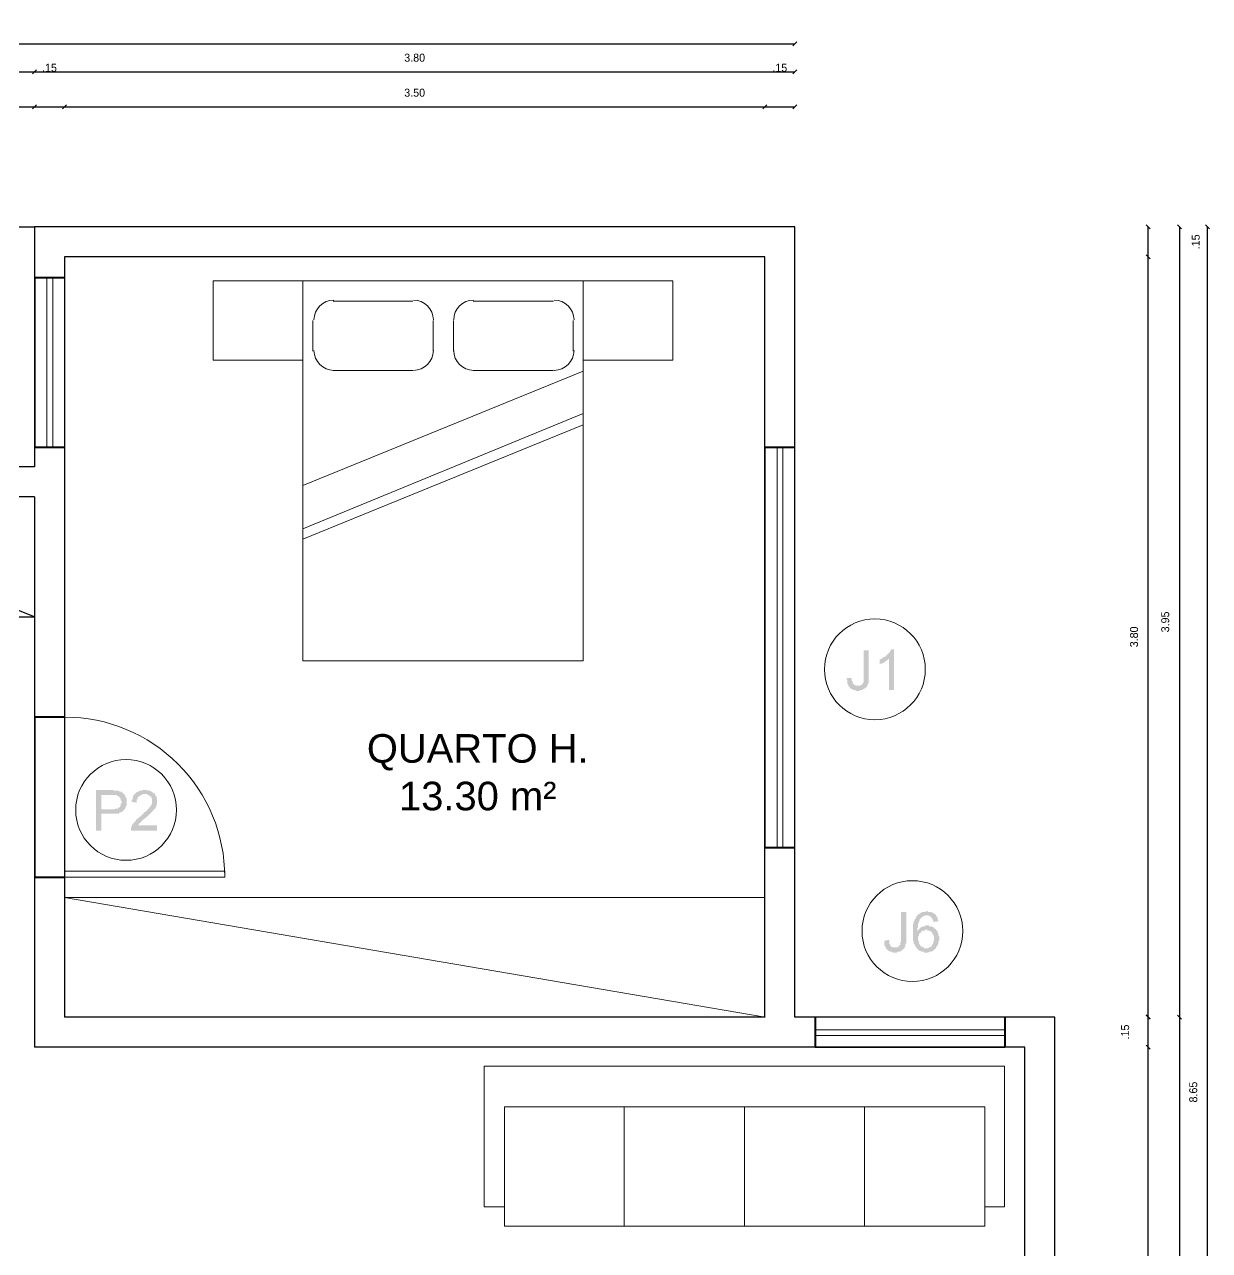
# Model space of a CAD drawing. Header units: metres. Extents: x 6 to 145, y 4 to 18.
# Drawn here: x 15.64 to 21.56, y 11.33 to 17.46 of the extents above; entities that cross this region are included whole.
import ezdxf

# ---------------------------------------------------------------- set-up
doc = ezdxf.new("R2010")
doc.units = ezdxf.units.M
doc.linetypes.add('DASHED2', pattern=[0.375, 0.25, -0.125])
doc.layers.get('0').update_dxf_attribs({"linetype": 'DASHED2'})
for name, color, linetype in [('01', 7, 'Continuous'), ('ARQ - Cotas', 9, 'Continuous'), ('COTA', 5, 'Continuous')]:
    doc.layers.add(name, color=color, linetype=linetype)
doc.styles.add('ISA', font='stylu.ttf')
doc.styles.get("Standard").update_dxf_attribs({"font": 'arial.ttf'})
doc.dimstyles.new('ANAPAULA25', dxfattribs={"dimscale": 0, "dimtxt": 0.04, "dimasz": 0.02, "dimexe": 0.1, "dimexo": 0.4, "dimgap": 0.05, "dimtad": 1, "dimzin": 4, "dimdsep": 46, "dimtxsty": 'ISA', "dimblk": 'OBLIQUE', "dimcen": 0.03, "dimse1": 1, "dimse2": 1, "dimclrd": 256, "dimclrt": 256, "dimadec": 0, "dimazin": 0, "dimtfac": 1, "dimtmove": 2, "dimatfit": 3, "dimldrblk": 'OPEN30', "dimfxl": 0.1, "dimtolj": 1, "dimtzin": 0, "dimlwd": -1, "dimarcsym": 0})

# ---------------------------------------------------------------- blocks, each defined once
blk = doc.blocks.new('_Oblique')
at = {"color": 0, "linetype": 'ByBlock', "lineweight": -2}
blk.add_line((-0.5, -0.5), (0.5, 0.5), dxfattribs=at)
blk = doc.blocks.new('*D132')
at = {"layer": 'COTA', "ltscale": 1000, "transparency": 16777216}
blk.add_line((21.2529, 7.9517), (21.2529, 12.3517), dxfattribs=at)
at = {"layer": 'Defpoints', "color": 0, "ltscale": 1000, "transparency": 16777216}
for p in [(19.8223, 12.3517), (21.2529, 12.3517), (19.8223, 7.9517)]:
    blk.add_point(p, dxfattribs=at)
at = {"layer": 'COTA', "ltscale": 1000, "transparency": 16777216, "xscale": 0.02, "yscale": 0.02, "zscale": 0.02}
for p, rotation in [((21.2529, 12.3517), 90), ((21.2529, 7.9517), 270)]:
    blk.add_blockref('_Oblique', p, dxfattribs=dict(at, rotation=rotation))
at = {"layer": 'COTA', "ltscale": 1000, "transparency": 16777216, "insert": (21.1819, 10.2427), "char_height": 0.04, "attachment_point": 5, "rotation": 90, "style": 'ISA'}
blk.add_mtext('\\A1;4.40', dxfattribs=at)
blk = doc.blocks.new('_Open30')
at = {"layer": 'ARQ - Cotas', "color": 0, "lineweight": -2}
for p, q in [((-1, 0.27), (0, 0)), ((0, 0), (-1, -0.27)), ((0, 0), (-1, 0))]:
    blk.add_line(p, q, dxfattribs=at)
blk = doc.blocks.new('*D133')
at = {"layer": 'COTA', "ltscale": 1000, "transparency": 16777216}
blk.add_line((21.2529, 12.3517), (21.2529, 12.5017), dxfattribs=at)
at = {"layer": 'Defpoints', "color": 0, "ltscale": 1000, "transparency": 16777216}
for p in [(19.8223, 12.5017), (21.2529, 12.5017), (19.8223, 12.3517)]:
    blk.add_point(p, dxfattribs=at)
at = {"layer": 'COTA', "ltscale": 1000, "transparency": 16777216, "xscale": 0.02, "yscale": 0.02, "zscale": 0.02}
for p, rotation in [((21.2529, 12.5017), 90), ((21.2529, 12.3517), 270)]:
    blk.add_blockref('_Oblique', p, dxfattribs=dict(at, rotation=rotation))
at = {"layer": 'COTA', "ltscale": 1000, "transparency": 16777216, "insert": (21.1377, 12.4267), "char_height": 0.04, "attachment_point": 5, "rotation": 90, "style": 'ISA'}
blk.add_mtext('\\A1;.15', dxfattribs=at)
blk = doc.blocks.new('*D134')
at = {"layer": 'COTA', "ltscale": 1000, "transparency": 16777216}
blk.add_line((21.2529, 12.5022), (21.2529, 16.3017), dxfattribs=at)
at = {"layer": 'Defpoints', "color": 0, "ltscale": 1000, "transparency": 16777216}
for p in [(18.5223, 16.3017), (21.2529, 16.3017), (18.5223, 12.5022)]:
    blk.add_point(p, dxfattribs=at)
at = {"layer": 'COTA', "ltscale": 1000, "transparency": 16777216, "xscale": 0.02, "yscale": 0.02, "zscale": 0.02}
for p, rotation in [((21.2529, 16.3017), 90), ((21.2529, 12.5022), 270)]:
    blk.add_blockref('_Oblique', p, dxfattribs=dict(at, rotation=rotation))
at = {"layer": 'COTA', "ltscale": 1000, "transparency": 16777216, "insert": (21.1821, 14.402), "char_height": 0.04, "attachment_point": 5, "rotation": 90, "style": 'ISA'}
blk.add_mtext('\\A1;3.80', dxfattribs=at)
blk = doc.blocks.new('*D135')
at = {"layer": 'COTA', "ltscale": 1000, "transparency": 16777216}
blk.add_line((21.2529, 16.3017), (21.2529, 16.4517), dxfattribs=at)
at = {"layer": 'Defpoints', "color": 0, "ltscale": 1000, "transparency": 16777216}
for p in [(18.5223, 16.4517), (21.2529, 16.4517), (18.5223, 16.3017)]:
    blk.add_point(p, dxfattribs=at)
at = {"layer": 'COTA', "ltscale": 1000, "transparency": 16777216, "xscale": 0.02, "yscale": 0.02, "zscale": 0.02}
for p, rotation in [((21.2529, 16.4517), 90), ((21.2529, 16.3017), 270)]:
    blk.add_blockref('_Oblique', p, dxfattribs=dict(at, rotation=rotation))
at = {"layer": 'COTA', "ltscale": 1000, "transparency": 16777216, "insert": (21.4905, 16.3767), "char_height": 0.04, "attachment_point": 5, "rotation": 90, "style": 'ISA'}
blk.add_mtext('\\A1;.15', dxfattribs=at)
blk = doc.blocks.new('*D136')
at = {"layer": 'COTA', "ltscale": 1000, "transparency": 16777216}
blk.add_line((21.4092, 16.4517), (21.4092, 12.5017), dxfattribs=at)
at = {"layer": 'Defpoints', "color": 0, "ltscale": 1000, "transparency": 16777216}
for p in [(18.3254, 16.4517), (18.3254, 12.5017), (21.4092, 12.5017)]:
    blk.add_point(p, dxfattribs=at)
at = {"layer": 'COTA', "ltscale": 1000, "transparency": 16777216, "xscale": 0.02, "yscale": 0.02, "zscale": 0.02}
for p, rotation in [((21.4092, 16.4517), 90), ((21.4092, 12.5017), 270)]:
    blk.add_blockref('_Oblique', p, dxfattribs=dict(at, rotation=rotation))
at = {"layer": 'COTA', "ltscale": 1000, "transparency": 16777216, "insert": (21.3383, 14.4767), "char_height": 0.04, "attachment_point": 5, "rotation": 90, "style": 'ISA'}
blk.add_mtext('\\A1;3.95', dxfattribs=at)
blk = doc.blocks.new('*D137')
at = {"layer": 'COTA', "ltscale": 1000, "transparency": 16777216}
blk.add_line((21.4092, 12.5017), (21.4092, 7.8017), dxfattribs=at)
at = {"layer": 'Defpoints', "color": 0, "ltscale": 1000, "transparency": 16777216}
for p in [(19.6254, 12.5017), (19.6254, 7.8017), (21.4092, 7.8017)]:
    blk.add_point(p, dxfattribs=at)
at = {"layer": 'COTA', "ltscale": 1000, "transparency": 16777216, "xscale": 0.02, "yscale": 0.02, "zscale": 0.02}
for p, rotation in [((21.4092, 12.5017), 90), ((21.4092, 7.8017), 270)]:
    blk.add_blockref('_Oblique', p, dxfattribs=dict(at, rotation=rotation))
at = {"layer": 'COTA', "ltscale": 1000, "transparency": 16777216, "insert": (21.3376, 10.2771), "char_height": 0.04, "attachment_point": 5, "rotation": 90, "style": 'ISA'}
blk.add_mtext('\\A1;4.70', dxfattribs=at)
blk = doc.blocks.new('*D138')
at = {"layer": 'COTA', "ltscale": 1000, "transparency": 16777216}
blk.add_line((21.5492, 7.8017), (21.5492, 16.4517), dxfattribs=at)
at = {"layer": 'Defpoints', "color": 0, "ltscale": 1000, "transparency": 16777216}
for p in [(18.1754, 16.4517), (21.5492, 16.4517), (19.0271, 7.8017)]:
    blk.add_point(p, dxfattribs=at)
at = {"layer": 'COTA', "ltscale": 1000, "transparency": 16777216, "xscale": 0.02, "yscale": 0.02, "zscale": 0.02}
for p, rotation in [((21.5492, 16.4517), 90), ((21.5492, 7.8017), 270)]:
    blk.add_blockref('_Oblique', p, dxfattribs=dict(at, rotation=rotation))
at = {"layer": 'COTA', "ltscale": 1000, "transparency": 16777216, "insert": (21.4783, 12.1267), "char_height": 0.04, "attachment_point": 5, "rotation": 90, "style": 'ISA'}
blk.add_mtext('\\A1;8.65', dxfattribs=at)
blk = doc.blocks.new('*D169')
at = {"layer": 'COTA', "ltscale": 1000, "transparency": 16777216}
blk.add_line((14.1869, 17.0509), (15.6869, 17.0509), dxfattribs=at)
at = {"layer": 'Defpoints', "color": 0, "ltscale": 1000, "transparency": 16777216}
for p in [(15.6869, 17.0509), (14.1869, 14.4207), (15.6869, 14.4207)]:
    blk.add_point(p, dxfattribs=at)
at = {"layer": 'COTA', "ltscale": 1000, "transparency": 16777216, "xscale": 0.02, "yscale": 0.02, "zscale": 0.02, "rotation": 180}
blk.add_blockref('_Oblique', (14.1869, 17.0509), dxfattribs=at)
at = {"layer": 'COTA', "ltscale": 1000, "transparency": 16777216, "xscale": 0.02, "yscale": 0.02, "zscale": 0.02}
blk.add_blockref('_Oblique', (15.6869, 17.0509), dxfattribs=at)
at = {"layer": 'COTA', "ltscale": 1000, "transparency": 16777216, "insert": (14.9369, 17.1219), "char_height": 0.04, "attachment_point": 5, "style": 'ISA'}
blk.add_mtext('\\A1;1.50', dxfattribs=at)
blk = doc.blocks.new('*D170')
at = {"layer": 'COTA', "ltscale": 1000, "transparency": 16777216}
blk.add_line((15.6869, 17.0509), (15.8369, 17.0509), dxfattribs=at)
at = {"layer": 'Defpoints', "color": 0, "ltscale": 1000, "transparency": 16777216}
for p in [(15.8369, 17.0509), (15.6869, 16.3336), (15.8369, 16.3017)]:
    blk.add_point(p, dxfattribs=at)
at = {"layer": 'COTA', "ltscale": 1000, "transparency": 16777216, "xscale": 0.02, "yscale": 0.02, "zscale": 0.02, "rotation": 180}
blk.add_blockref('_Oblique', (15.6869, 17.0509), dxfattribs=at)
at = {"layer": 'COTA', "ltscale": 1000, "transparency": 16777216, "xscale": 0.02, "yscale": 0.02, "zscale": 0.02}
blk.add_blockref('_Oblique', (15.8369, 17.0509), dxfattribs=at)
at = {"layer": 'COTA', "ltscale": 1000, "transparency": 16777216, "insert": (15.7619, 17.2468), "char_height": 0.04, "attachment_point": 5, "style": 'ISA'}
blk.add_mtext('\\A1;.15', dxfattribs=at)
blk = doc.blocks.new('*D171')
at = {"layer": 'COTA', "ltscale": 1000, "transparency": 16777216}
blk.add_line((15.8369, 17.0509), (19.3369, 17.0509), dxfattribs=at)
at = {"layer": 'Defpoints', "color": 0, "ltscale": 1000, "transparency": 16777216}
for p in [(19.3369, 17.0509), (15.8369, 16.3017), (19.3369, 16.3017)]:
    blk.add_point(p, dxfattribs=at)
at = {"layer": 'COTA', "ltscale": 1000, "transparency": 16777216, "xscale": 0.02, "yscale": 0.02, "zscale": 0.02, "rotation": 180}
blk.add_blockref('_Oblique', (15.8369, 17.0509), dxfattribs=at)
at = {"layer": 'COTA', "ltscale": 1000, "transparency": 16777216, "xscale": 0.02, "yscale": 0.02, "zscale": 0.02}
blk.add_blockref('_Oblique', (19.3369, 17.0509), dxfattribs=at)
at = {"layer": 'COTA', "ltscale": 1000, "transparency": 16777216, "insert": (17.5869, 17.1219), "char_height": 0.04, "attachment_point": 5, "style": 'ISA'}
blk.add_mtext('\\A1;3.50', dxfattribs=at)
blk = doc.blocks.new('*D172')
at = {"layer": 'COTA', "ltscale": 1000, "transparency": 16777216}
blk.add_line((19.3369, 17.0509), (19.4869, 17.0509), dxfattribs=at)
at = {"layer": 'Defpoints', "color": 0, "ltscale": 1000, "transparency": 16777216}
for p in [(19.4869, 17.0509), (19.3369, 16.3017), (19.4869, 16.3017)]:
    blk.add_point(p, dxfattribs=at)
at = {"layer": 'COTA', "ltscale": 1000, "transparency": 16777216, "xscale": 0.02, "yscale": 0.02, "zscale": 0.02, "rotation": 180}
blk.add_blockref('_Oblique', (19.3369, 17.0509), dxfattribs=at)
at = {"layer": 'COTA', "ltscale": 1000, "transparency": 16777216, "xscale": 0.02, "yscale": 0.02, "zscale": 0.02}
blk.add_blockref('_Oblique', (19.4869, 17.0509), dxfattribs=at)
at = {"layer": 'COTA', "ltscale": 1000, "transparency": 16777216, "insert": (19.4119, 17.2468), "char_height": 0.04, "attachment_point": 5, "style": 'ISA'}
blk.add_mtext('\\A1;.15', dxfattribs=at)
blk = doc.blocks.new('*D174')
at = {"layer": 'COTA', "ltscale": 1000, "transparency": 16777216}
blk.add_line((8.0369, 17.2259), (15.6869, 17.2259), dxfattribs=at)
at = {"layer": 'Defpoints', "color": 0, "ltscale": 1000, "transparency": 16777216}
for p in [(15.6869, 17.2259), (15.6869, 15.2517), (8.0369, 15.1017)]:
    blk.add_point(p, dxfattribs=at)
at = {"layer": 'COTA', "ltscale": 1000, "transparency": 16777216, "xscale": 0.02, "yscale": 0.02, "zscale": 0.02, "rotation": 180}
blk.add_blockref('_Oblique', (8.0369, 17.2259), dxfattribs=at)
at = {"layer": 'COTA', "ltscale": 1000, "transparency": 16777216, "xscale": 0.02, "yscale": 0.02, "zscale": 0.02}
blk.add_blockref('_Oblique', (15.6869, 17.2259), dxfattribs=at)
at = {"layer": 'COTA', "ltscale": 1000, "transparency": 16777216, "insert": (11.8619, 17.2973), "char_height": 0.04, "attachment_point": 5, "style": 'ISA'}
blk.add_mtext('\\A1;7.65', dxfattribs=at)
blk = doc.blocks.new('*D175')
at = {"layer": 'COTA', "ltscale": 1000, "transparency": 16777216}
blk.add_line((15.6869, 17.2259), (19.4869, 17.2259), dxfattribs=at)
at = {"layer": 'Defpoints', "color": 0, "ltscale": 1000, "transparency": 16777216}
for p in [(19.4869, 17.2259), (15.6869, 16.4517), (19.4869, 16.4517)]:
    blk.add_point(p, dxfattribs=at)
at = {"layer": 'COTA', "ltscale": 1000, "transparency": 16777216, "xscale": 0.02, "yscale": 0.02, "zscale": 0.02, "rotation": 180}
blk.add_blockref('_Oblique', (15.6869, 17.2259), dxfattribs=at)
at = {"layer": 'COTA', "ltscale": 1000, "transparency": 16777216, "xscale": 0.02, "yscale": 0.02, "zscale": 0.02}
blk.add_blockref('_Oblique', (19.4869, 17.2259), dxfattribs=at)
at = {"layer": 'COTA', "ltscale": 1000, "transparency": 16777216, "insert": (17.5869, 17.2968), "char_height": 0.04, "attachment_point": 5, "style": 'ISA'}
blk.add_mtext('\\A1;3.80', dxfattribs=at)
blk = doc.blocks.new('*D176')
at = {"layer": 'COTA', "ltscale": 1000, "transparency": 16777216}
blk.add_line((6.6869, 17.3659), (19.4869, 17.3659), dxfattribs=at)
at = {"layer": 'Defpoints', "color": 0, "ltscale": 1000, "transparency": 16777216}
for p in [(19.4869, 17.3659), (19.4869, 15.607), (6.6869, 15.2517)]:
    blk.add_point(p, dxfattribs=at)
at = {"layer": 'COTA', "ltscale": 1000, "transparency": 16777216, "xscale": 0.02, "yscale": 0.02, "zscale": 0.02, "rotation": 180}
blk.add_blockref('_Oblique', (6.6869, 17.3659), dxfattribs=at)
at = {"layer": 'COTA', "ltscale": 1000, "transparency": 16777216, "xscale": 0.02, "yscale": 0.02, "zscale": 0.02}
blk.add_blockref('_Oblique', (19.4869, 17.3659), dxfattribs=at)
at = {"layer": 'COTA', "ltscale": 1000, "transparency": 16777216, "insert": (13.0869, 17.4367), "char_height": 0.04, "attachment_point": 5, "style": 'ISA'}
blk.add_mtext('\\A1;12.80', dxfattribs=at)

msp = doc.modelspace()

# ---------------------------------------------------------------- hatches: boundary and pattern name
at = {"layer": '01', "transparency": 33554559}
for points in [[(19.7459, 14.1958), (19.7713, 14.1958), (19.7713, 14.1916), (19.7713, 14.1916), (19.7713, 14.1874), (19.7713, 14.1831), (19.7755, 14.1789), (19.7755, 14.1789), (19.7755, 14.1747), (19.7755, 14.1747), (19.7755, 14.1704), (19.7798, 14.1704), (19.7798, 14.1662), (19.7798, 14.1662), (19.7798, 14.1662), (19.784, 14.162), (19.784, 14.162), (19.7882, 14.162), (19.7882, 14.162), (19.7925, 14.1577), (19.7925, 14.1577), (19.7967, 14.1577), (19.8009, 14.1577), (19.8009, 14.1577), (19.8052, 14.1577), (19.8094, 14.1577), (19.8094, 14.1577), (19.8136, 14.1577), (19.8136, 14.162), (19.8179, 14.162), (19.8179, 14.162), (19.8221, 14.162), (19.8221, 14.1662), (19.8263, 14.1662), (19.8263, 14.1704), (19.8263, 14.1704), (19.8306, 14.1747), (19.8306, 14.1747), (19.8306, 14.1789), (19.8306, 14.1789), (19.8306, 14.1831), (19.8306, 14.1874), (19.8306, 14.1874), (19.8306, 14.1916), (19.8306, 14.1958), (19.8306, 14.2001), (19.8306, 14.2001), (19.8306, 14.3355), (19.856, 14.3355), (19.856, 14.2001), (19.856, 14.1958), (19.856, 14.1958), (19.856, 14.1916), (19.856, 14.1874), (19.856, 14.1831), (19.856, 14.1831), (19.856, 14.1789), (19.856, 14.1747), (19.856, 14.1747), (19.856, 14.1704), (19.856, 14.1704), (19.8517, 14.1662), (19.8517, 14.1662), (19.8517, 14.162), (19.8517, 14.162), (19.8517, 14.1577), (19.8475, 14.1577), (19.8475, 14.1535), (19.8475, 14.1535), (19.8433, 14.1493), (19.8433, 14.1493), (19.839, 14.145), (19.839, 14.145), (19.8348, 14.145), (19.8348, 14.1408), (19.8306, 14.1408), (19.8306, 14.1408), (19.8263, 14.1408), (19.8263, 14.1366), (19.8221, 14.1366), (19.8221, 14.1366), (19.8179, 14.1366), (19.8136, 14.1366), (19.8136, 14.1366), (19.8094, 14.1323), (19.8052, 14.1323), (19.8052, 14.1323), (19.8009, 14.1323), (19.7967, 14.1323), (19.7967, 14.1323), (19.7925, 14.1323), (19.7882, 14.1366), (19.7882, 14.1366), (19.784, 14.1366), (19.7798, 14.1366), (19.7798, 14.1366), (19.7755, 14.1366), (19.7755, 14.1408), (19.7713, 14.1408), (19.7713, 14.1408), (19.7671, 14.145), (19.7671, 14.145), (19.7628, 14.145), (19.7628, 14.1493), (19.7628, 14.1493), (19.7586, 14.1493), (19.7586, 14.1535), (19.7586, 14.1535), (19.7544, 14.1577), (19.7544, 14.1577), (19.7544, 14.162), (19.7544, 14.162), (19.7501, 14.1662), (19.7501, 14.1662), (19.7501, 14.1704), (19.7501, 14.1747), (19.7501, 14.1747), (19.7501, 14.1789), (19.7501, 14.1831), (19.7501, 14.1874), (19.7459, 14.1874), (19.7459, 14.1916), (19.7459, 14.1958)], [(19.983, 14.1366), (19.9576, 14.1366), (19.9576, 14.2932), (19.9576, 14.2932), (19.9533, 14.289), (19.9533, 14.289), (19.9533, 14.289), (19.9491, 14.2847), (19.9449, 14.2847), (19.9449, 14.2805), (19.9406, 14.2805), (19.9406, 14.2805), (19.9364, 14.2763), (19.9364, 14.2763), (19.9322, 14.2763), (19.9322, 14.272), (19.9279, 14.272), (19.9237, 14.272), (19.9237, 14.2678), (19.9195, 14.2678), (19.9195, 14.2678), (19.9152, 14.2678), (19.911, 14.2636), (19.911, 14.2636), (19.911, 14.2636), (19.911, 14.289), (19.911, 14.289), (19.9152, 14.289), (19.9195, 14.2932), (19.9195, 14.2932), (19.9237, 14.2932), (19.9237, 14.2974), (19.9279, 14.2974), (19.9279, 14.2974), (19.9322, 14.3017), (19.9364, 14.3017), (19.9364, 14.3017), (19.9406, 14.3059), (19.9406, 14.3059), (19.9449, 14.3101), (19.9449, 14.3101), (19.9449, 14.3101), (19.9491, 14.3144), (19.9491, 14.3144), (19.9533, 14.3186), (19.9533, 14.3186), (19.9576, 14.3228), (19.9576, 14.3228), (19.9618, 14.3271), (19.9618, 14.3271), (19.9618, 14.3313), (19.966, 14.3313), (19.966, 14.3355), (19.966, 14.3355), (19.966, 14.3398), (19.983, 14.3398)], [(16.2997, 13.4592), (16.2997, 13.4338), (16.1685, 13.4338), (16.1685, 13.438), (16.1685, 13.4423), (16.1685, 13.4423), (16.1685, 13.4465), (16.1685, 13.4507), (16.1727, 13.4507), (16.1727, 13.4507), (16.1727, 13.455), (16.1727, 13.455), (16.1727, 13.4592), (16.177, 13.4634), (16.177, 13.4634), (16.177, 13.4677), (16.1812, 13.4677), (16.1812, 13.4719), (16.1854, 13.4719), (16.1854, 13.4761), (16.1854, 13.4761), (16.1897, 13.4804), (16.1897, 13.4804), (16.1897, 13.4804), (16.1939, 13.4846), (16.1939, 13.4846), (16.1939, 13.4888), (16.1981, 13.4888), (16.1981, 13.4931), (16.2024, 13.4931), (16.2024, 13.4931), (16.2066, 13.4973), (16.2066, 13.4973), (16.2108, 13.5015), (16.2108, 13.5015), (16.2151, 13.5058), (16.2193, 13.5058), (16.2193, 13.51), (16.2235, 13.51), (16.2235, 13.5142), (16.2278, 13.5142), (16.232, 13.5185), (16.232, 13.5227), (16.2362, 13.5227), (16.2362, 13.5269), (16.2405, 13.5269), (16.2447, 13.5312), (16.2447, 13.5312), (16.2489, 13.5312), (16.2489, 13.5354), (16.2489, 13.5354), (16.2532, 13.5396), (16.2532, 13.5396), (16.2574, 13.5439), (16.2574, 13.5439), (16.2574, 13.5439), (16.2616, 13.5481), (16.2616, 13.5481), (16.2616, 13.5481), (16.2616, 13.5523), (16.2659, 13.5523), (16.2659, 13.5566), (16.2701, 13.5608), (16.2701, 13.5608), (16.2701, 13.565), (16.2743, 13.565), (16.2743, 13.5693), (16.2743, 13.5735), (16.2743, 13.5735), (16.2743, 13.5777), (16.2743, 13.5777), (16.2743, 13.582), (16.2743, 13.582), (16.2743, 13.5862), (16.2743, 13.5904), (16.2743, 13.5904), (16.2743, 13.5947), (16.2701, 13.5947), (16.2701, 13.5989), (16.2701, 13.6031), (16.2659, 13.6031), (16.2659, 13.6074), (16.2659, 13.6074), (16.2616, 13.6074), (16.2616, 13.6074), (16.2574, 13.6116), (16.2574, 13.6116), (16.2532, 13.6116), (16.2532, 13.6116), (16.2489, 13.6158), (16.2447, 13.6158), (16.2447, 13.6158), (16.2405, 13.6158), (16.2362, 13.6158), (16.2362, 13.6158), (16.232, 13.6158), (16.2278, 13.6158), (16.2278, 13.6158), (16.2235, 13.6116), (16.2193, 13.6116), (16.2193, 13.6116), (16.2151, 13.6116), (16.2151, 13.6074), (16.2108, 13.6074), (16.2108, 13.6074), (16.2108, 13.6031), (16.2066, 13.6031), (16.2066, 13.6031), (16.2024, 13.5989), (16.2024, 13.5989), (16.2024, 13.5947), (16.2024, 13.5904), (16.1981, 13.5904), (16.1981, 13.5862), (16.1981, 13.582), (16.1981, 13.582), (16.1981, 13.5777), (16.1981, 13.5735), (16.1727, 13.5777), (16.1727, 13.582), (16.1727, 13.5862), (16.1727, 13.5862), (16.177, 13.5904), (16.177, 13.5947), (16.177, 13.5947), (16.177, 13.5989), (16.177, 13.5989), (16.1812, 13.6031), (16.1812, 13.6074), (16.1812, 13.6074), (16.1812, 13.6116), (16.1854, 13.6116), (16.1854, 13.6158), (16.1897, 13.6158), (16.1897, 13.6201), (16.1897, 13.6201), (16.1939, 13.6201), (16.1939, 13.6243), (16.1981, 13.6243), (16.1981, 13.6243), (16.2024, 13.6285), (16.2024, 13.6285), (16.2066, 13.6285), (16.2066, 13.6285), (16.2108, 13.6328), (16.2108, 13.6328), (16.2151, 13.6328), (16.2193, 13.6328), (16.2193, 13.6328), (16.2235, 13.6328), (16.2278, 13.637), (16.2278, 13.637), (16.232, 13.637), (16.2362, 13.637), (16.2362, 13.637), (16.2405, 13.637), (16.2447, 13.637), (16.2489, 13.637), (16.2489, 13.637), (16.2532, 13.6328), (16.2574, 13.6328), (16.2574, 13.6328), (16.2616, 13.6328), (16.2616, 13.6328), (16.2659, 13.6328), (16.2701, 13.6285), (16.2701, 13.6285), (16.2743, 13.6285), (16.2743, 13.6243), (16.2786, 13.6243), (16.2786, 13.6243), (16.2828, 13.6201), (16.2828, 13.6201), (16.2828, 13.6201), (16.287, 13.6201), (16.287, 13.6158), (16.2913, 13.6158), (16.2913, 13.6116), (16.2913, 13.6074), (16.2955, 13.6074), (16.2955, 13.6031), (16.2955, 13.6031), (16.2955, 13.5989), (16.2997, 13.5989), (16.2997, 13.5947), (16.2997, 13.5904), (16.2997, 13.5904), (16.2997, 13.5862), (16.2997, 13.582), (16.2997, 13.582), (16.2997, 13.582), (16.2997, 13.5777), (16.2997, 13.5735), (16.2997, 13.5735), (16.2997, 13.5693), (16.2997, 13.565), (16.2997, 13.565), (16.2955, 13.5608), (16.2955, 13.5608), (16.2955, 13.5566), (16.2955, 13.5566), (16.2955, 13.5523), (16.2913, 13.5481), (16.2913, 13.5481), (16.2913, 13.5439), (16.287, 13.5439), (16.287, 13.5396), (16.2828, 13.5396), (16.2828, 13.5354), (16.2786, 13.5354), (16.2786, 13.5312), (16.2786, 13.5312), (16.2786, 13.5312), (16.2743, 13.5269), (16.2743, 13.5269), (16.2701, 13.5227), (16.2701, 13.5227), (16.2701, 13.5227), (16.2659, 13.5185), (16.2659, 13.5185), (16.2616, 13.5142), (16.2616, 13.5142), (16.2574, 13.51), (16.2574, 13.51), (16.2532, 13.5058), (16.2489, 13.5058), (16.2489, 13.5015), (16.2447, 13.5015), (16.2447, 13.4973), (16.2405, 13.4973), (16.2362, 13.4931), (16.2362, 13.4931), (16.232, 13.4888), (16.2278, 13.4888), (16.2278, 13.4846), (16.2235, 13.4846), (16.2235, 13.4804), (16.2193, 13.4804), (16.2193, 13.4761), (16.2193, 13.4761), (16.2151, 13.4761), (16.2151, 13.4719), (16.2151, 13.4719), (16.2151, 13.4719), (16.2108, 13.4719), (16.2108, 13.4677), (16.2066, 13.4634), (16.2066, 13.4634), (16.2024, 13.4592), (16.2024, 13.4592), (16.2024, 13.4592)], [(19.9335, 12.8832), (19.9589, 12.8875), (19.9589, 12.8832), (19.9589, 12.8832), (19.9589, 12.879), (19.9589, 12.8748), (19.9589, 12.8705), (19.9589, 12.8705), (19.9589, 12.8663), (19.9631, 12.8663), (19.9631, 12.8621), (19.9631, 12.8621), (19.9631, 12.8578), (19.9673, 12.8578), (19.9673, 12.8578), (19.9673, 12.8536), (19.9716, 12.8536), (19.9716, 12.8536), (19.9758, 12.8494), (19.9758, 12.8494), (19.98, 12.8494), (19.98, 12.8494), (19.9843, 12.8494), (19.9885, 12.8494), (19.9885, 12.8494), (19.9927, 12.8494), (19.997, 12.8494), (19.997, 12.8494), (20.0012, 12.8494), (20.0012, 12.8536), (20.0054, 12.8536), (20.0054, 12.8536), (20.0097, 12.8578), (20.0097, 12.8578), (20.0097, 12.8621), (20.0139, 12.8621), (20.0139, 12.8663), (20.0139, 12.8663), (20.0139, 12.8705), (20.0139, 12.8705), (20.0139, 12.8748), (20.0181, 12.879), (20.0181, 12.879), (20.0181, 12.8832), (20.0181, 12.8875), (20.0181, 12.8917), (20.0181, 12.8917), (20.0181, 13.0272), (20.0435, 13.0272), (20.0435, 12.8917), (20.0435, 12.8875), (20.0435, 12.8875), (20.0435, 12.8832), (20.0435, 12.879), (20.0435, 12.8748), (20.0435, 12.8748), (20.0435, 12.8705), (20.0393, 12.8663), (20.0393, 12.8663), (20.0393, 12.8621), (20.0393, 12.8621), (20.0393, 12.8578), (20.0393, 12.8578), (20.0393, 12.8536), (20.0351, 12.8536), (20.0351, 12.8494), (20.0351, 12.8494), (20.0351, 12.8451), (20.0308, 12.8451), (20.0308, 12.8409), (20.0266, 12.8409), (20.0266, 12.8367), (20.0224, 12.8367), (20.0224, 12.8367), (20.0181, 12.8324), (20.0181, 12.8324), (20.0139, 12.8324), (20.0139, 12.8282), (20.0097, 12.8282), (20.0097, 12.8282), (20.0054, 12.8282), (20.0012, 12.8282), (20.0012, 12.8282), (19.997, 12.824), (19.9927, 12.824), (19.9927, 12.824), (19.9885, 12.824), (19.9885, 12.824), (19.9843, 12.824), (19.98, 12.824), (19.9758, 12.824), (19.9758, 12.824), (19.9716, 12.8282), (19.9673, 12.8282), (19.9673, 12.8282), (19.9631, 12.8282), (19.9631, 12.8282), (19.9589, 12.8324), (19.9589, 12.8324), (19.9546, 12.8324), (19.9546, 12.8367), (19.9504, 12.8367), (19.9504, 12.8367), (19.9462, 12.8409), (19.9462, 12.8409), (19.9462, 12.8409), (19.9419, 12.8451), (19.9419, 12.8451), (19.9419, 12.8494), (19.9419, 12.8494), (19.9377, 12.8536), (19.9377, 12.8536), (19.9377, 12.8578), (19.9377, 12.8578), (19.9335, 12.8621), (19.9335, 12.8663), (19.9335, 12.8663), (19.9335, 12.8705), (19.9335, 12.8748), (19.9335, 12.8748), (19.9335, 12.879), (19.9335, 12.8832), (19.9335, 12.8832)]]:
    msp.add_hatch(color=0, dxfattribs=at).paths.add_polyline_path(points)
h = msp.add_hatch(color=0, dxfattribs=at)
h.paths.add_polyline_path([(15.9949, 13.4338), (15.9949, 13.637), (16.0711, 13.637), (16.0754, 13.637), (16.0796, 13.637), (16.0796, 13.637), (16.0838, 13.6328), (16.0881, 13.6328), (16.0881, 13.6328), (16.0923, 13.6328), (16.0965, 13.6328), (16.0965, 13.6328), (16.1008, 13.6328), (16.1008, 13.6328), (16.105, 13.6328), (16.105, 13.6328), (16.1092, 13.6328), (16.1135, 13.6285), (16.1135, 13.6285), (16.1177, 13.6285), (16.1219, 13.6285), (16.1219, 13.6243), (16.1262, 13.6243), (16.1262, 13.6243), (16.1262, 13.6243), (16.1304, 13.6201), (16.1304, 13.6201), (16.1346, 13.6158), (16.1346, 13.6158), (16.1389, 13.6116), (16.1389, 13.6116), (16.1389, 13.6074), (16.1431, 13.6031), (16.1431, 13.6031), (16.1431, 13.6031), (16.1431, 13.5989), (16.1431, 13.5989), (16.1473, 13.5947), (16.1473, 13.5904), (16.1473, 13.5904), (16.1473, 13.5862), (16.1473, 13.582), (16.1473, 13.582), (16.1473, 13.5777), (16.1473, 13.5777), (16.1473, 13.5735), (16.1473, 13.5735), (16.1473, 13.5693), (16.1473, 13.565), (16.1473, 13.565), (16.1473, 13.5608), (16.1473, 13.5566), (16.1431, 13.5566), (16.1431, 13.5523), (16.1431, 13.5523), (16.1431, 13.5481), (16.1389, 13.5439), (16.1389, 13.5439), (16.1389, 13.5396), (16.1346, 13.5396), (16.1346, 13.5354), (16.1304, 13.5354), (16.1304, 13.5354), (16.1304, 13.5312), (16.1304, 13.5312), (16.1262, 13.5312), (16.1262, 13.5269), (16.1219, 13.5269), (16.1219, 13.5269), (16.1177, 13.5269), (16.1177, 13.5227), (16.1135, 13.5227), (16.1135, 13.5227), (16.1092, 13.5227), (16.1092, 13.5185), (16.105, 13.5185), (16.1008, 13.5185), (16.1008, 13.5185), (16.0965, 13.5185), (16.0923, 13.5185), (16.0923, 13.5185), (16.0881, 13.5185), (16.0838, 13.5185), (16.0796, 13.5185), (16.0754, 13.5185), (16.0754, 13.5185), (16.0711, 13.5185), (16.0203, 13.5185), (16.0203, 13.4338)], flags=0)
h.paths.add_polyline_path([(16.0203, 13.5396), (16.0754, 13.5396), (16.0754, 13.5396), (16.0796, 13.5396), (16.0838, 13.5396), (16.0881, 13.5396), (16.0881, 13.5396), (16.0923, 13.5439), (16.0965, 13.5439), (16.0965, 13.5439), (16.1008, 13.5439), (16.1008, 13.5439), (16.105, 13.5439), (16.105, 13.5481), (16.1092, 13.5481), (16.1092, 13.5481), (16.1092, 13.5481), (16.1135, 13.5523), (16.1135, 13.5523), (16.1135, 13.5566), (16.1177, 13.5566), (16.1177, 13.5608), (16.1177, 13.5608), (16.1177, 13.565), (16.1177, 13.5693), (16.1219, 13.5693), (16.1219, 13.5735), (16.1219, 13.5777), (16.1219, 13.5777), (16.1219, 13.582), (16.1177, 13.5862), (16.1177, 13.5862), (16.1177, 13.5904), (16.1177, 13.5947), (16.1177, 13.5947), (16.1135, 13.5989), (16.1135, 13.5989), (16.1135, 13.5989), (16.1092, 13.6031), (16.1092, 13.6031), (16.105, 13.6074), (16.105, 13.6074), (16.1008, 13.6074), (16.1008, 13.6074), (16.0965, 13.6116), (16.0965, 13.6116), (16.0923, 13.6116), (16.0923, 13.6116), (16.0881, 13.6116), (16.0881, 13.6116), (16.0838, 13.6116), (16.0796, 13.6116), (16.0754, 13.6116), (16.0711, 13.6116), (16.0203, 13.6116)], flags=0)
h = msp.add_hatch(color=0, dxfattribs=at)
h.paths.add_polyline_path([(20.2044, 12.9806), (20.179, 12.9764), (20.179, 12.9806), (20.179, 12.9848), (20.1748, 12.9891), (20.1748, 12.9891), (20.1748, 12.9933), (20.1748, 12.9933), (20.1705, 12.9975), (20.1705, 12.9975), (20.1705, 12.9975), (20.1663, 13.0018), (20.1663, 13.0018), (20.1621, 13.006), (20.1621, 13.006), (20.1578, 13.006), (20.1578, 13.006), (20.1536, 13.0102), (20.1494, 13.0102), (20.1494, 13.0102), (20.1451, 13.0102), (20.1451, 13.0102), (20.1409, 13.0102), (20.1409, 13.0102), (20.1367, 13.0102), (20.1367, 13.006), (20.1324, 13.006), (20.1282, 13.006), (20.1282, 13.006), (20.124, 13.0018), (20.124, 13.0018), (20.1197, 12.9975), (20.1197, 12.9975), (20.1155, 12.9975), (20.1155, 12.9933), (20.1155, 12.9933), (20.1113, 12.9891), (20.1113, 12.9848), (20.1113, 12.9848), (20.107, 12.9806), (20.107, 12.9806), (20.107, 12.9764), (20.107, 12.9764), (20.107, 12.9721), (20.1028, 12.9721), (20.1028, 12.9679), (20.1028, 12.9679), (20.1028, 12.9637), (20.1028, 12.9637), (20.1028, 12.9594), (20.1028, 12.9552), (20.1028, 12.9552), (20.1028, 12.951), (20.0986, 12.9467), (20.0986, 12.9467), (20.0986, 12.9425), (20.0986, 12.9383), (20.0986, 12.934), (20.0986, 12.9298), (20.1028, 12.934), (20.1028, 12.9383), (20.107, 12.9383), (20.107, 12.9425), (20.107, 12.9425), (20.1113, 12.9425), (20.1113, 12.9467), (20.1155, 12.9467), (20.1155, 12.951), (20.1197, 12.951), (20.1197, 12.951), (20.124, 12.951), (20.1282, 12.9552), (20.1282, 12.9552), (20.1324, 12.9552), (20.1324, 12.9552), (20.1367, 12.9552), (20.1409, 12.9594), (20.1409, 12.9594), (20.1451, 12.9594), (20.1494, 12.9594), (20.1494, 12.9594), (20.1494, 12.9594), (20.1536, 12.9594), (20.1578, 12.9594), (20.1578, 12.9552), (20.1621, 12.9552), (20.1663, 12.9552), (20.1663, 12.9552), (20.1705, 12.9552), (20.1705, 12.9552), (20.1748, 12.951), (20.1748, 12.951), (20.179, 12.951), (20.1832, 12.9467), (20.1832, 12.9467), (20.1875, 12.9425), (20.1875, 12.9425), (20.1917, 12.9425), (20.1917, 12.9383), (20.1917, 12.9383), (20.1917, 12.9383), (20.1959, 12.934), (20.1959, 12.934), (20.2002, 12.9298), (20.2002, 12.9256), (20.2002, 12.9256), (20.2002, 12.9213), (20.2044, 12.9213), (20.2044, 12.9171), (20.2044, 12.9171), (20.2044, 12.9129), (20.2044, 12.9086), (20.2044, 12.9086), (20.2086, 12.9044), (20.2086, 12.9002), (20.2086, 12.9002), (20.2086, 12.8959), (20.2086, 12.8917), (20.2086, 12.8917), (20.2086, 12.8875), (20.2086, 12.8832), (20.2086, 12.8832), (20.2044, 12.879), (20.2044, 12.8748), (20.2044, 12.8748), (20.2044, 12.8705), (20.2044, 12.8705), (20.2044, 12.8663), (20.2002, 12.8621), (20.2002, 12.8621), (20.2002, 12.8578), (20.2002, 12.8578), (20.1959, 12.8578), (20.1959, 12.8536), (20.1959, 12.8494), (20.1917, 12.8494), (20.1917, 12.8451), (20.1917, 12.8451), (20.1875, 12.8409), (20.1875, 12.8409), (20.1832, 12.8409), (20.1832, 12.8367), (20.179, 12.8367), (20.179, 12.8324), (20.179, 12.8324), (20.1748, 12.8324), (20.1705, 12.8324), (20.1705, 12.8282), (20.1663, 12.8282), (20.1663, 12.8282), (20.1621, 12.8282), (20.1578, 12.8282), (20.1578, 12.8282), (20.1536, 12.824), (20.1494, 12.824), (20.1494, 12.824), (20.1451, 12.824), (20.1451, 12.824), (20.1409, 12.824), (20.1409, 12.824), (20.1367, 12.824), (20.1324, 12.824), (20.1324, 12.8282), (20.1282, 12.8282), (20.124, 12.8282), (20.124, 12.8282), (20.1197, 12.8282), (20.1197, 12.8282), (20.1155, 12.8324), (20.1113, 12.8324), (20.1113, 12.8324), (20.107, 12.8367), (20.107, 12.8367), (20.1028, 12.8367), (20.1028, 12.8409), (20.0986, 12.8409), (20.0986, 12.8451), (20.0986, 12.8451), (20.0943, 12.8494), (20.0943, 12.8494), (20.0901, 12.8494), (20.0901, 12.8536), (20.0901, 12.8536), (20.0901, 12.8578), (20.0859, 12.8578), (20.0859, 12.8621), (20.0859, 12.8621), (20.0859, 12.8663), (20.0816, 12.8663), (20.0816, 12.8705), (20.0816, 12.8705), (20.0816, 12.8748), (20.0816, 12.879), (20.0816, 12.879), (20.0774, 12.8832), (20.0774, 12.8832), (20.0774, 12.8875), (20.0774, 12.8917), (20.0774, 12.8917), (20.0774, 12.8959), (20.0774, 12.9002), (20.0774, 12.9044), (20.0774, 12.9044), (20.0774, 12.9086), (20.0774, 12.9129), (20.0774, 12.9171), (20.0774, 12.9213), (20.0774, 12.9213), (20.0774, 12.9256), (20.0774, 12.9298), (20.0774, 12.934), (20.0774, 12.934), (20.0774, 12.9383), (20.0774, 12.9425), (20.0774, 12.9467), (20.0774, 12.951), (20.0774, 12.951), (20.0774, 12.9552), (20.0774, 12.9594), (20.0774, 12.9594), (20.0774, 12.9637), (20.0774, 12.9679), (20.0816, 12.9679), (20.0816, 12.9721), (20.0816, 12.9764), (20.0816, 12.9764), (20.0816, 12.9806), (20.0816, 12.9806), (20.0859, 12.9848), (20.0859, 12.9848), (20.0859, 12.9891), (20.0859, 12.9891), (20.0901, 12.9933), (20.0901, 12.9933), (20.0901, 12.9975), (20.0901, 12.9975), (20.0943, 13.0018), (20.0943, 13.0018), (20.0943, 13.006), (20.0986, 13.006), (20.0986, 13.006), (20.0986, 13.0102), (20.0986, 13.0102), (20.1028, 13.0145), (20.1028, 13.0145), (20.107, 13.0145), (20.107, 13.0187), (20.1113, 13.0187), (20.1113, 13.0187), (20.1155, 13.0229), (20.1155, 13.0229), (20.1197, 13.0229), (20.124, 13.0272), (20.124, 13.0272), (20.1282, 13.0272), (20.1282, 13.0272), (20.1324, 13.0272), (20.1367, 13.0272), (20.1367, 13.0272), (20.1409, 13.0272), (20.1451, 13.0314), (20.1451, 13.0314), (20.1451, 13.0314), (20.1494, 13.0314), (20.1536, 13.0272), (20.1578, 13.0272), (20.1578, 13.0272), (20.1621, 13.0272), (20.1663, 13.0272), (20.1663, 13.0272), (20.1705, 13.0272), (20.1705, 13.0229), (20.1748, 13.0229), (20.1748, 13.0229), (20.179, 13.0229), (20.1832, 13.0187), (20.1832, 13.0187), (20.1832, 13.0187), (20.1875, 13.0145), (20.1875, 13.0145), (20.1917, 13.0145), (20.1917, 13.0102), (20.1917, 13.0102), (20.1959, 13.006), (20.1959, 13.006), (20.1959, 13.0018), (20.2002, 12.9975), (20.2002, 12.9975), (20.2002, 12.9933), (20.2002, 12.9933), (20.2002, 12.9891), (20.2044, 12.9848), (20.2044, 12.9848), (20.2044, 12.9806), (20.2044, 12.9806)], flags=0)
h.paths.add_polyline_path([(20.1028, 12.8917), (20.1028, 12.8917), (20.1028, 12.8875), (20.1028, 12.8832), (20.1028, 12.8832), (20.107, 12.879), (20.107, 12.879), (20.107, 12.8748), (20.107, 12.8705), (20.107, 12.8705), (20.107, 12.8705), (20.1113, 12.8663), (20.1113, 12.8621), (20.1113, 12.8621), (20.1155, 12.8578), (20.1155, 12.8578), (20.1197, 12.8536), (20.1197, 12.8536), (20.124, 12.8536), (20.124, 12.8494), (20.1282, 12.8494), (20.1282, 12.8494), (20.1324, 12.8494), (20.1324, 12.8451), (20.1367, 12.8451), (20.1409, 12.8451), (20.1409, 12.8451), (20.1451, 12.8451), (20.1451, 12.8451), (20.1494, 12.8451), (20.1536, 12.8451), (20.1536, 12.8451), (20.1578, 12.8494), (20.1578, 12.8494), (20.1621, 12.8494), (20.1663, 12.8536), (20.1663, 12.8536), (20.1705, 12.8536), (20.1705, 12.8578), (20.1705, 12.8578), (20.1748, 12.8578), (20.1748, 12.8621), (20.1748, 12.8621), (20.1748, 12.8663), (20.179, 12.8705), (20.179, 12.8705), (20.179, 12.8748), (20.179, 12.8748), (20.179, 12.879), (20.1832, 12.8832), (20.1832, 12.8832), (20.1832, 12.8875), (20.1832, 12.8917), (20.1832, 12.8917), (20.1832, 12.8959), (20.1832, 12.9002), (20.1832, 12.9002), (20.1832, 12.9044), (20.179, 12.9086), (20.179, 12.9086), (20.179, 12.9129), (20.179, 12.9129), (20.179, 12.9171), (20.1748, 12.9171), (20.1748, 12.9213), (20.1748, 12.9213), (20.1705, 12.9256), (20.1705, 12.9256), (20.1663, 12.9298), (20.1663, 12.9298), (20.1621, 12.9298), (20.1621, 12.934), (20.1578, 12.934), (20.1536, 12.934), (20.1536, 12.934), (20.1494, 12.934), (20.1494, 12.9383), (20.1451, 12.9383), (20.1451, 12.9383), (20.1409, 12.9383), (20.1367, 12.9383), (20.1367, 12.934), (20.1324, 12.934), (20.1282, 12.934), (20.1282, 12.934), (20.124, 12.934), (20.124, 12.9298), (20.1197, 12.9298), (20.1197, 12.9298), (20.1155, 12.9256), (20.1155, 12.9256), (20.1155, 12.9213), (20.1113, 12.9213), (20.1113, 12.9171), (20.107, 12.9171), (20.107, 12.9129), (20.107, 12.9129), (20.107, 12.9086), (20.107, 12.9044), (20.1028, 12.9044), (20.1028, 12.9002), (20.1028, 12.9002), (20.1028, 12.8959), (20.1028, 12.8917)], flags=0)

# ---------------------------------------------------------------- linework, layer by layer
at = {"layer": '01', "color": 0, "linetype": 'DASHED2'}
msp.add_line((14.0369, 16.4517), (15.6869, 16.4517), dxfattribs=at)
at = {"layer": '01', "color": 0}
for p, q in [((19.4869, 16.4517), (15.6869, 16.4517)), ((15.6869, 16.4517), (15.6869, 15.2517)), ((19.4869, 12.5017), (19.4869, 16.4517)), ((19.3369, 16.3017), (15.8369, 16.3017)), ((15.8369, 16.3017), (15.8369, 12.5017)), ((19.3369, 12.5017), (19.3369, 16.3017)), ((15.6869, 15.2517), (6.6869, 15.2517)), ((15.6869, 15.1017), (14.1869, 15.1017)), ((15.6869, 14.5017), (14.1869, 15.1017)), ((15.6869, 15.1017), (15.6869, 12.3517)), ((14.1869, 14.5017), (15.6869, 14.5017)), ((19.3369, 12.5017), (15.8369, 12.5017)), ((20.7869, 12.5017), (19.4869, 12.5017)), ((20.7869, 7.8017), (20.7869, 12.5017)), ((20.6369, 12.3517), (15.6869, 12.3517)), ((20.6369, 7.9517), (20.6369, 12.3517))]:
    msp.add_line(p, q, dxfattribs=at)
at = {"layer": '01', "color": 0, "lineweight": 40}
for p, q in [((15.6896, 16.1977), (15.8377, 16.1977)), ((15.6896, 15.351), (15.8377, 15.351)), ((19.3388, 15.351), (19.4869, 15.351)), ((15.8377, 14.0006), (15.6896, 14.0006)), ((19.3388, 13.3486), (19.4869, 13.3486)), ((15.6896, 13.2004), (15.8377, 13.2004)), ((19.5885, 12.5019), (19.5885, 12.3495)), ((20.5368, 12.5019), (20.5368, 12.3495))]:
    msp.add_line(p, q, dxfattribs=at)
at = {"layer": '01', "color": 0, "lineweight": 20}
for p, q in [((15.6896, 16.1977), (15.6896, 15.351)), ((15.7488, 16.1977), (15.7488, 15.351)), ((15.7785, 16.1977), (15.7785, 15.351)), ((15.8377, 16.1977), (15.8377, 15.351)), ((19.3388, 15.351), (19.3388, 13.3486)), ((19.398, 15.351), (19.398, 13.3486)), ((19.4277, 15.351), (19.4277, 13.3486)), ((19.4869, 15.351), (19.4869, 13.3486)), ((15.8377, 13.2004), (15.8377, 13.2301)), ((15.8377, 13.2301), (16.6378, 13.2301)), ((16.6378, 13.2004), (15.8377, 13.2004)), ((16.6378, 13.2301), (16.6378, 13.2004)), ((19.5885, 12.5019), (20.5368, 12.5019)), ((19.5885, 12.4384), (20.5368, 12.4384)), ((19.5885, 12.4088), (20.5368, 12.4088)), ((19.5885, 12.3495), (20.5368, 12.3495))]:
    msp.add_line(p, q, dxfattribs=at)
at = {"layer": '01', "color": 0, "lineweight": 9}
for p, q in [((16.5792, 15.7845), (16.5792, 16.1824)), ((16.5792, 16.1824), (17.0279, 16.1824)), ((17.0279, 14.2816), (17.0279, 16.1824)), ((17.0279, 16.1824), (18.4292, 16.1824)), ((18.4292, 16.1824), (18.4292, 14.2816)), ((18.4292, 16.1824), (18.8779, 16.1824)), ((18.8779, 16.1824), (18.8779, 15.7845)), ((17.5782, 16.0808), (17.1803, 16.0808)), ((17.8788, 16.0808), (18.281, 16.0808)), ((17.0787, 15.9834), (17.0787, 15.831)), ((17.6798, 15.9834), (17.6798, 15.831)), ((17.7815, 15.9834), (17.7815, 15.831)), ((18.3784, 15.9834), (18.3784, 15.831)), ((17.0279, 15.7845), (16.5792, 15.7845)), ((18.8779, 15.7845), (18.4292, 15.7845)), ((18.4292, 15.7294), (17.0279, 15.1579)), ((17.5782, 15.7337), (17.1803, 15.7337)), ((17.8788, 15.7337), (18.281, 15.7337)), ((18.4292, 15.5178), (17.0279, 14.942)), ((18.4292, 15.4627), (17.0279, 14.8912)), ((17.0279, 14.2816), (18.4292, 14.2816)), ((18.4292, 14.2816), (17.0279, 14.2816)), ((15.6896, 13.2004), (15.6896, 14.0006)), ((15.8377, 13.2004), (15.8377, 14.0006)), ((19.3388, 12.5019), (15.8377, 13.0988)), ((15.8377, 13.0988), (19.3388, 13.0988)), ((17.9349, 11.5535), (17.9349, 12.2563)), ((17.9349, 12.2563), (20.5343, 12.2563)), ((20.5343, 12.2563), (20.5343, 11.5535)), ((18.0365, 12.0531), (20.4369, 12.0531)), ((18.0365, 11.4562), (18.0365, 12.0531)), ((18.6335, 11.4562), (18.6335, 12.0531)), ((19.2346, 11.4562), (19.2346, 12.0531)), ((19.8358, 11.4562), (19.8358, 12.0531)), ((20.4369, 12.0531), (20.4369, 11.4562)), ((18.0365, 11.5535), (17.9349, 11.5535)), ((20.5343, 11.5535), (20.4369, 11.5535)), ((20.4369, 11.4562), (18.0365, 11.4562))]:
    msp.add_line(p, q, dxfattribs=at)
at = {"layer": '01', "color": 0, "lineweight": 20}
for centre in [(19.887, 14.2397), (16.1447, 13.537), (20.0746, 12.9314)]:
    msp.add_circle(centre, 0.2519, dxfattribs=at)
at = {"layer": '01', "color": 0, "lineweight": 9}
for centre, radius, start, end in [((17.183, 15.9862), 0.0995, 90.00001, 179.99999), ((17.581, 15.9862), 0.0995, 0, 89.99999), ((17.8816, 15.9862), 0.0995, 90.00001, 179.99999), ((18.2838, 15.9862), 0.0995, 0, 89.99999), ((17.183, 15.8338), 0.0995, 180.00001, 269.99999), ((17.581, 15.8338), 0.0995, 270.00001, 359.99999), ((17.8816, 15.8338), 0.0995, 180.00001, 269.99999), ((18.2838, 15.8338), 0.0995, 270.00001, 359.99999), ((15.8398, 13.2026), 0.798, 0, 90.00001)]:
    msp.add_arc(centre, radius, start, end, dxfattribs=at)

# ---------------------------------------------------------------- texts
at = {"layer": '01', "color": 0, "ltscale": 1000, "insert": (17.1756, 13.9159), "char_height": 0.1428, "attachment_point": 1}
msp.add_mtext_dynamic_manual_height_columns('\\pxqc;QUARTO H.\\P13.30 m²', width=1.453047, gutter_width=12.5, heights=[0.4935], dxfattribs=at)

# ---------------------------------------------------------------- dimensions: what is measured, and where the dimension line sits
at = {"layer": 'COTA', "color": 0, "ltscale": 1000}
for base, p1, p2, picture, middle in [((19.4869, 17.3659), (6.6869, 15.2517), (19.4869, 15.607), '*D176', (13.0869, 17.4367)), ((15.6869, 17.2259), (8.0369, 15.1017), (15.6869, 15.2517), '*D174', (11.8619, 17.2973)), ((19.4869, 17.2259), (15.6869, 16.4517), (19.4869, 16.4517), '*D175', (17.5869, 17.2968)), ((15.8369, 17.0509), (15.6869, 16.3336), (15.8369, 16.3017), '*D170', (15.7619, 17.2468)), ((19.4869, 17.0509), (19.3369, 16.3017), (19.4869, 16.3017), '*D172', (19.4119, 17.2468)), ((15.6869, 17.0509), (14.1869, 14.4207), (15.6869, 14.4207), '*D169', (14.9369, 17.1219)), ((19.3369, 17.0509), (15.8369, 16.3017), (19.3369, 16.3017), '*D171', (17.5869, 17.1219))]:
    dim = msp.add_linear_dim(base=base, p1=p1, p2=p2, dimstyle='ANAPAULA25', override={"dimscale": 1}, dxfattribs=at)
    dim.commit()
    dim.dimension.update_dxf_attribs({"geometry": picture, "text_midpoint": middle})
for base, p1, p2, picture, middle in [((21.5492, 16.4517), (19.0271, 7.8017), (18.1754, 16.4517), '*D138', (21.4783, 12.1267)), ((21.4092, 12.5017), (18.3254, 16.4517), (18.3254, 12.5017), '*D136', (21.3383, 14.4767)), ((21.2529, 16.4517), (18.5223, 16.3017), (18.5223, 16.4517), '*D135', (21.4905, 16.3767)), ((21.2529, 16.3017), (18.5223, 12.5022), (18.5223, 16.3017), '*D134', (21.1821, 14.402))]:
    dim = msp.add_linear_dim(base=base, p1=p1, p2=p2, angle=90, dimstyle='ANAPAULA25', override={"dimscale": 1}, dxfattribs=at)
    dim.commit()
    dim.dimension.update_dxf_attribs({"geometry": picture, "text_midpoint": middle})
for base, p1, p2, picture, middle in [((21.4092, 7.8017), (19.6254, 12.5017), (19.6254, 7.8017), '*D137', (21.3376, 10.2771)), ((21.2529, 12.5017), (19.8223, 12.3517), (19.8223, 12.5017), '*D133', (21.1377, 12.4267)), ((21.2529, 12.3517), (19.8223, 7.9517), (19.8223, 12.3517), '*D132', (21.1819, 10.2427))]:
    dim = msp.add_linear_dim(base=base, p1=p1, p2=p2, angle=90, dimstyle='ANAPAULA25', override={"dimscale": 1}, dxfattribs=at)
    dim.commit()
    dim.dimension.update_dxf_attribs({"geometry": picture, "text_midpoint": middle, "dimtype": 160})

doc.saveas('drawing.dxf')
